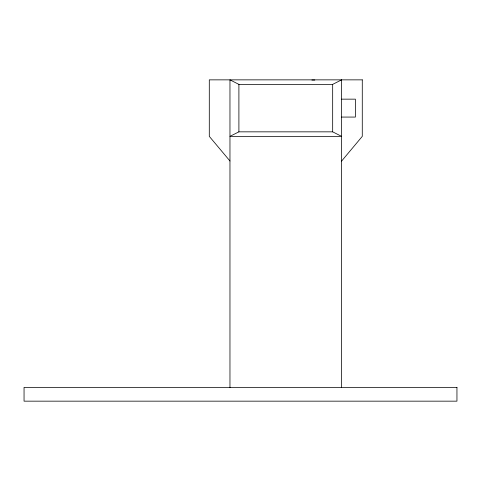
<?xml version="1.0" encoding="UTF-8"?>
<svg xmlns="http://www.w3.org/2000/svg" width="481" height="481" viewBox="0 0 481 481"><rect width="100%" height="100%" fill="white"/><g stroke="black" fill="none" stroke-linecap="round" stroke-linejoin="round"><path stroke-width="0.72" d="M341.6 161.087L362.277 136.363L362.277 79.84M238.901 131.842L229.966 136.363L341.6 136.363L332.672 131.842L238.901 131.842L238.901 84.379L229.966 79.858L229.966 387.644M238.901 84.379L332.672 84.379L341.6 79.858M311.886 80.05L314.815 80.05M362.277 79.858L209.295 79.858L209.295 136.363L229.966 160.997M341.6 99.152L355.387 99.152L355.387 117.069L341.6 117.069M341.6 79.84L341.6 387.644M332.672 84.379L332.672 131.842M456.95 387.379L24.05 387.379L24.05 401.16L456.95 401.16L456.95 387.379"/></g></svg>
